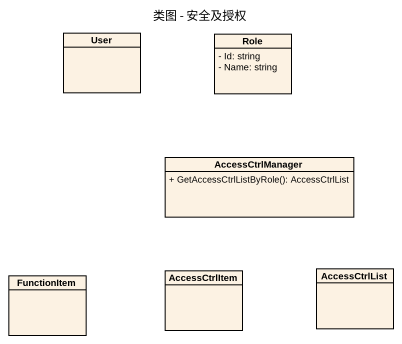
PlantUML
@startuml
title 类图 - 安全及授权
hide circle
hide empty members
skinparam classAttributeIconSize 0
class User
class Role {
  - Id: string
  - Name: string
}
class AccessCtrlManager {
  + GetAccessCtrlListByRole(): AccessCtrlList
}
class FunctionItem
class AccessCtrlItem
class AccessCtrlList
@enduml
